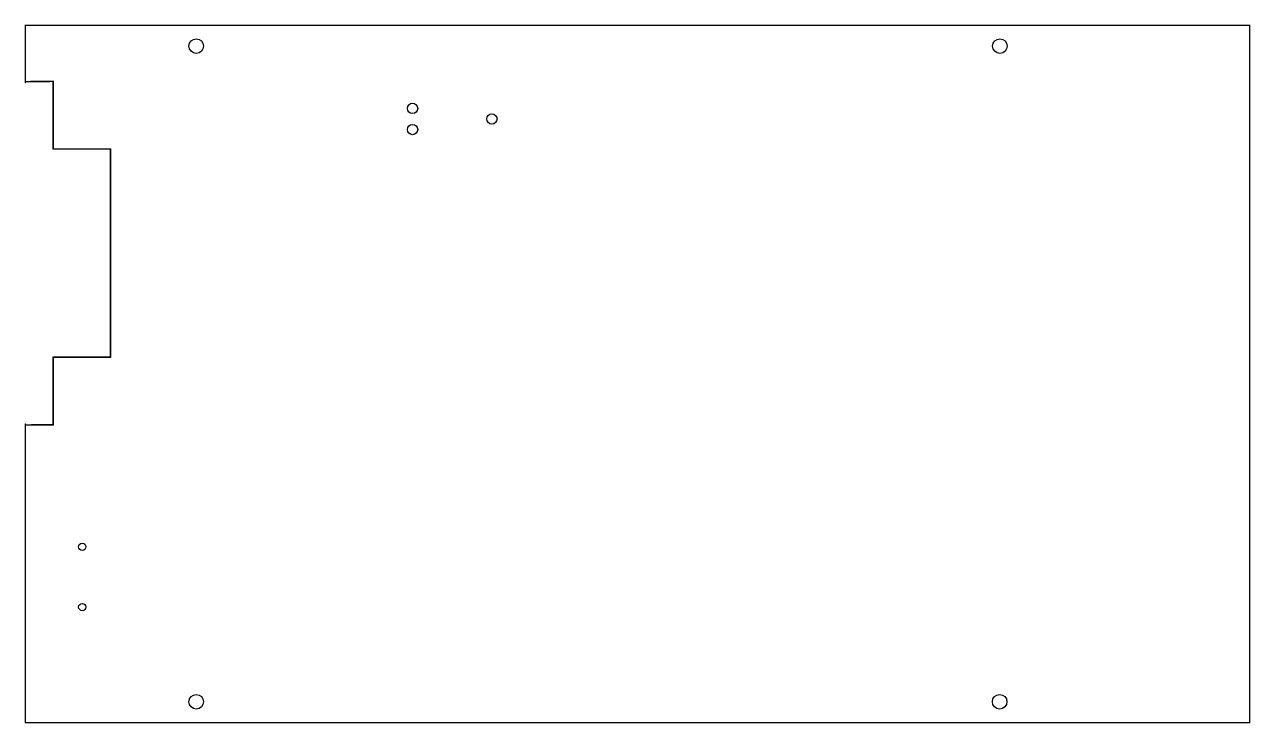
# Model space of a CAD drawing. Extents: x 0 to 118, y 0 to 67.
import ezdxf

# ---------------------------------------------------------------- set-up
doc = ezdxf.new("R2010")
doc.units = 0
doc.layers.add('20', color=30, linetype='CONTINUOUS')

msp = doc.modelspace()

# ---------------------------------------------------------------- linework, layer by layer
at = {"layer": '20', "const_width": 0.1524}
for points in [[(117.49, 67), (-0.11, 67)], [(-0.11, 67), (-0.11, 61.5832)], [(117.49, 0), (117.49, 67)], [(-0.11, 61.5832), (2.571, 61.6174)], [(-0.11, 61.5832), (-0.11, 61.507)], [(2.571, 61.6174), (2.571, 55.1174)], [(2.571, 55.1174), (8.071, 55.1174)], [(8.071, 55.1174), (8.071, 35.1174)], [(8.071, 35.1174), (2.571, 35.1174)], [(2.571, 35.1174), (2.571, 28.6174)], [(-0.11, 28.6766), (-0.11, 28.6004)], [(2.571, 28.6174), (-0.11, 28.6004)], [(-0.11, 28.6004), (-0.11, 0)], [(-0.11, 0), (117.49, 0)]]:
    msp.add_lwpolyline(points, dxfattribs=at)
at = {"layer": '20', "const_width": 0.0762}
for points in [[(-0.11, 67.0381, 1), (-0.11, 66.9619)], [(-0.0719, 67, 1), (-0.1481, 67)], [(117.5281, 67, 1), (117.4519, 67)], [(117.49, 66.9619, 1), (117.49, 67.0381)], [(-0.1105, 61.6213, 1), (-0.1095, 61.5451)], [(-0.0719, 61.5832, 1), (-0.1481, 61.5832)], [(-0.1481, 61.5832, 1), (-0.0719, 61.5832)], [(-0.1481, 61.507, 1), (-0.0719, 61.507)], [(2.6091, 61.6174, 1), (2.5329, 61.6174)], [(2.5715, 61.5793, 1), (2.5705, 61.6555)], [(2.571, 55.1555, 1), (2.571, 55.0793)], [(2.5329, 55.1174, 1), (2.6091, 55.1174)], [(8.1091, 55.1174, 1), (8.0329, 55.1174)], [(8.071, 55.0793, 1), (8.071, 55.1555)], [(2.571, 35.1555, 1), (2.571, 35.0793)], [(2.6091, 35.1174, 1), (2.5329, 35.1174)], [(8.0329, 35.1174, 1), (8.1091, 35.1174)], [(8.071, 35.0793, 1), (8.071, 35.1555)], [(-0.0719, 28.6766, 1), (-0.1481, 28.6766)], [(-0.1102, 28.6385, 1), (-0.1098, 28.5623)], [(-0.0719, 28.6004, 1), (-0.1481, 28.6004)], [(-0.1481, 28.6004, 1), (-0.0719, 28.6004)], [(2.5329, 28.6174, 1), (2.6091, 28.6174)], [(2.5712, 28.5793, 1), (2.5708, 28.6555)], [(-0.11, 0.0381, 1), (-0.11, -0.0381)], [(-0.1481, 0, 1), (-0.0719, 0)], [(117.4519, 0, 1), (117.5281, 0)], [(117.49, -0.0381, 1), (117.49, 0.0381)]]:
    msp.add_lwpolyline(points, format="xyb", dxfattribs=at)
at = {"layer": '20'}
for centre, radius in [((16.3068, 64.9986), 0.7), ((93.4974, 64.9986), 0.7), ((37.08, 59.016), 0.4953), ((44.7, 58), 0.4953), ((37.08, 56.984), 0.4953), ((5.36, 16.89), 0.35), ((5.36, 11.11), 0.35), ((16.3068, 2.0066), 0.7), ((93.472, 2.0066), 0.7)]:
    msp.add_circle(centre, radius, dxfattribs=at)

doc.saveas('drawing.dxf')
